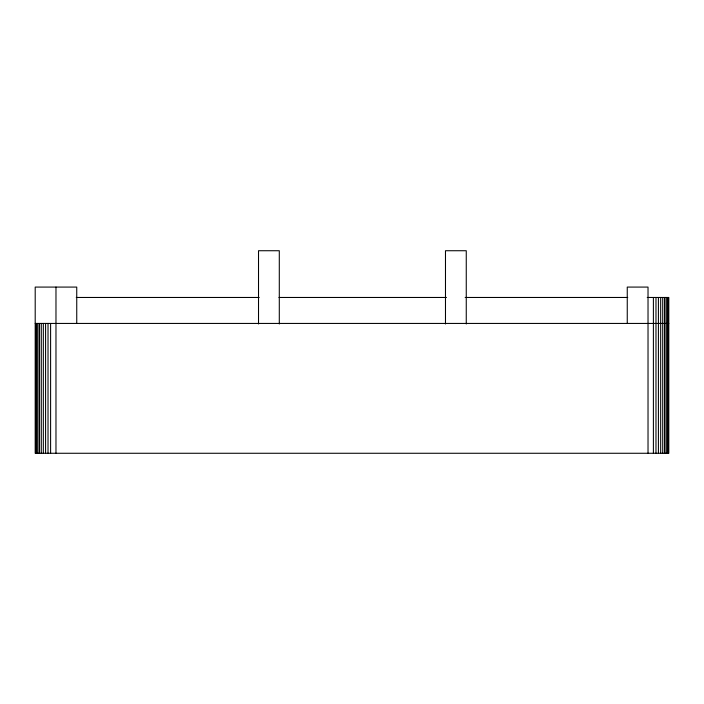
<?xml version="1.0" encoding="UTF-8"?>
<svg xmlns="http://www.w3.org/2000/svg" width="704" height="704" viewBox="0 0 704 704"><rect width="100%" height="100%" fill="white"/><g stroke="black" fill="none" stroke-linecap="round" stroke-linejoin="round"><path stroke-width="1.06" d="M76.252 297.466L259.186 297.466M278.951 297.466L446.477 297.466M465.159 297.466L627.748 297.466M647.231 297.466L668.8 297.466L668.8 453.27L35.2 453.27L35.2 287.082L76.745 287.082L76.745 323.435M35.2 323.435L668.8 323.435M668.096 297.466L668.096 453.27M667.216 297.466L667.216 453.27M666.019 297.466L666.019 453.27M664.506 297.466L664.506 453.27M662.719 297.466L662.719 453.27M660.669 297.466L660.669 453.27M658.416 297.466L658.416 453.27M655.978 297.466L655.978 453.27M653.4 297.466L653.4 453.27M648.023 453.27L648.023 287.082L627.255 287.082L627.255 323.312M466.259 324.007L466.259 250.73L445.482 250.73L445.482 324.007M279.294 324.007L279.294 250.73L258.518 250.73L258.518 324.007M55.977 287.082L55.977 453.27M50.6 323.435L50.6 453.27M48.022 323.435L48.022 453.27M45.584 323.435L45.584 453.27M43.331 323.435L43.331 453.27M41.281 323.435L41.281 453.27M39.494 323.435L39.494 453.27M37.981 323.435L37.981 453.27M36.784 323.435L36.784 453.27M35.904 323.435L35.904 453.27"/></g></svg>
